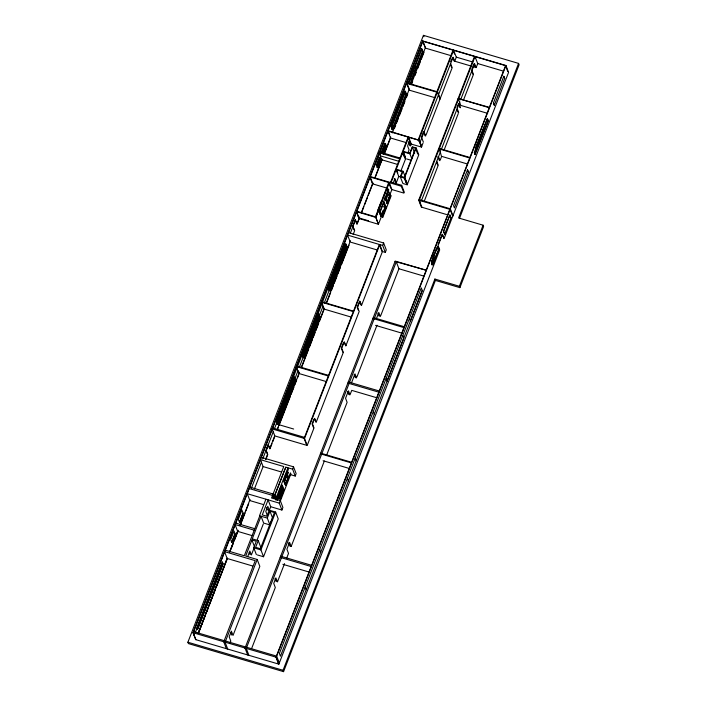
<?xml version="1.0" encoding="UTF-8"?>
<svg xmlns="http://www.w3.org/2000/svg" width="707" height="707" viewBox="0 0 707 707"><rect width="100%" height="100%" fill="white"/><g stroke="black" fill="none" stroke-linecap="round" stroke-linejoin="round"><path stroke-width="1.06" d="M408.505 83.514L414.187 67.218L414.762 67.395L415.822 70.152L414.187 67.218L407.992 83.179L408.566 83.346M410.272 84.239L415.239 69.984L410.935 81.066M385.465 143.548L386.393 145.96L383.3 154.144L382.337 151.616L385.465 143.548L384.661 143.309L381.524 151.378L382.169 153.065M205.534 614.896L198.738 632.394L219.904 576.753M198.711 632.376L227.23 558.221M229.607 552.043L237.932 530.418M239.912 525.266L243.871 514.97M378.086 167.771L381.038 160.091L380.083 157.599L379.235 157.352L376.274 164.987L377.238 167.515L378.086 167.771L377.123 165.235L380.083 157.599M402.31 171.571L400.286 176.838L402.928 183.511L407.214 184.774L404.501 178.014L416.14 147.94L412.287 146.8L409.777 153.286M397.811 173.021L396.247 169.256L403.008 171.253L401.037 176.379L404.749 177.466L407.409 184.262M411.783 158.721L409.91 153.799L412.42 147.321L415.592 148.258L404.13 177.908L407.152 184.836L404.749 177.466M391.351 126.191L404.855 91.203L405.465 91.389L406.516 94.199L392.73 129.735L392.12 129.549L391.051 126.765L404.855 91.203L405.924 93.987L392.12 129.549L391.351 126.191L391.961 126.376L392.73 129.735M391.961 126.376L405.465 91.389M239.479 522.34L243.075 513.061L241.909 510.021L238.312 519.292L239.479 522.34L243.075 513.061M381.63 214.407L380.861 216.377L378.89 210.88L380.428 211.331L378.634 210.2L381.188 217.111L378.413 224.269L375.85 217.394L356.452 211.614L358.926 218.463L378.413 224.269L375.832 217.385L382.284 200.779M407.541 183.838L418.783 154.771L416.14 147.94M435.406 280.423L459.904 287.643L459.373 286.273L434.885 279.053L435.406 280.423L283.569 671.65L188.424 643.6L187.894 642.23L423.431 35.35L518.576 63.4L519.106 64.77L459.506 218.322M397.087 164.289L381.727 159.764L379.102 152.765L379.42 151.943L399.897 157.979M247.662 654.947L195.645 639.614L193.002 632.694L422.662 40.944L505.938 65.495L508.572 72.397L444.456 237.596M251.798 535.526L237.649 531.355L235.042 524.532L235.617 523.047L254.82 528.712M274.829 435.927L272.151 428.928L272.531 427.938L304.478 437.359M195.91 639.694L193.276 632.792L422.892 41.236L453.028 50.126L454.557 54.077M297.126 367.525L276.207 421.416L277.268 424.2L293.661 429.034M297.506 366.544L322.083 303.285M322.48 302.26L345.131 243.942L346.094 244.224L347.102 246.858L330.054 290.833L329.091 290.542L328.066 287.873L329.029 288.156L330.054 290.833M414.815 65.61L416.45 68.535L414.815 65.61L421.319 48.827L421.902 49.004L422.954 51.761L410.343 84.266M222.413 562.03L196.846 627.904L197.483 629.575L223.12 563.877L222.413 562.03L195.477 632.199M354.419 230.509L352.766 226.169L355.259 219.736L357.097 224.119M265.54 459.515L267.511 454.451L265.991 450.474L268.209 444.765L269.986 448.821L271.983 443.678M277.056 421.584L294.315 377.149L293.485 376.902L294.545 379.686L295.367 379.906L278.098 424.439L277.056 421.584L276.216 421.337L277.268 424.2L297.939 370.875M302.994 355.108L318.937 314.067L318 313.784L319.034 316.506L319.971 316.763L304.045 357.839L303.1 357.565L302.057 354.826L302.994 355.108L304.045 357.839M251.392 488.122L261.44 462.228M262.739 458.878L273.335 431.57M274.51 428.539L276.87 422.468M329.029 288.156L346.094 244.224M350.318 233.222L355.524 219.815M408.575 83.346L421.902 49.004M265.885 459.382L267.776 454.53L266.256 450.553L268.474 444.844M197.483 629.575L223.05 563.7M299.308 367.34L323.108 305.972M324.301 302.888L346.147 246.593L345.131 243.942M231.702 542.322L235.06 533.679L234.035 531.001L230.676 539.644L231.702 542.322L235.069 533.705M415.866 68.367L422.379 51.593L421.319 48.827M358.926 218.463L356.611 211.199L375.417 216.81M381.727 159.764L382.027 158.995M197.987 633.578L227.141 558.468L224.517 551.61L255.236 560.66L223.748 641.815L226.355 648.655M229.713 551.84L238.073 530.285M240.071 525.151L250.031 499.487M274.855 435.521L269.721 448.742L268.209 444.765M277.224 429.414L298.54 374.498M299.167 372.872L298.946 373.508L296.295 366.562L328.322 375.991M301.164 367.728L324.106 308.606L323.444 306.856M326.501 302.446L350.433 240.787M357.309 223.041L359.695 216.89M361.286 212.798L372.819 183.086M374.798 177.961L381.957 159.517M384.343 153.375L390.706 136.981M392.297 132.881L409 89.851M410.988 84.734L425.296 47.846L422.662 40.944M357.495 223.094L359.492 217.968M361.878 211.817L363.866 206.691M364.662 204.641L367.446 197.465M368.241 195.415L373.013 183.113M375.399 176.962L382.169 159.535M384.555 153.384L390.52 138.006L388.002 131.14L408.133 137.043L410.626 143.901M206.329 612.836L208.335 607.684M209.131 605.625L211.932 598.414M212.727 596.355L215.122 590.177M216.324 587.093L227.513 558.256M231.109 548.994L233.504 542.808M234.706 539.724L237.905 531.487M240.3 525.31L245.099 512.955M245.895 510.887L248.696 503.684M254.414 488.944L263.092 466.576L260.459 459.674L283.763 466.549L271.559 497.993L280.272 500.565L282.906 507.467L281.907 510.03L270.719 506.733L268.103 499.876L262.27 514.89L266.875 516.251L269.234 510.171L275.624 512.054L278.231 518.894L263.543 556.754L257.401 554.942M272.787 441.619L274.776 436.475M277.577 429.273L278.372 427.214M279.168 425.154L290.347 396.353M291.151 394.294L293.944 387.091M294.739 385.032L296.737 379.889M297.541 377.83L299.538 372.686M301.933 366.518L308.72 349.028M309.516 346.969L312.308 339.767M313.113 337.707L315.11 332.564M315.905 330.505L318.698 323.311M319.502 321.252L324.292 308.906M326.687 302.729L330.682 292.442M331.477 290.391L333.474 285.239M334.27 283.189L337.062 275.986M337.866 273.927L340.261 267.759M341.454 264.665L349.046 245.126M353.138 234.574L354.684 230.588L352.766 226.169M394.515 128.267L395.717 125.174M396.512 123.115L398.509 117.972M399.314 115.913L402.106 108.701M402.91 106.642L404.908 101.499M406.498 97.38L407.7 94.287M411.483 84.548L412.658 81.517M415.009 75.446L416.193 72.414M417.757 68.376L420.506 61.297M421.292 59.282L424.032 52.203M375.258 217.217L388.735 182.494L369.849 176.927L372.492 183.829L387.047 188.124M265.903 499.222L259.487 515.774L267.299 518.081L269.915 524.921L263.658 523.074L261.042 516.234L252.258 538.867L258.232 540.625L260.848 547.465M383.247 197.368L386.163 189.874M259.787 515.863L244.304 555.773L225.1 550.117M375.832 217.385L389.31 182.662L401.329 186.206L403.962 193.108L391.89 189.547L389.31 182.662M408.133 137.043L390.511 182.521L370.026 176.485L372.66 183.378M256.376 554.642L253.76 547.801L256.296 541.262L251.931 539.98L245.674 556.091L257.207 559.493L259.831 566.36L233.027 635.434L231.375 631.121L229.165 636.804L230.809 641.099L230.031 643.087M380.163 210.651L388.47 189.255L386.941 188.796M408.69 137.202L411.315 144.104L421.611 147.118L418.898 140.198L408.69 137.202L391.21 182.238L390.653 182.079M380.428 211.331L384.078 201.91L386.119 207.222L382.416 216.757L382.717 217.57L391.051 196.113L390.741 195.3L389.212 194.849L389.522 195.662M390.741 195.3L387.471 203.731L385.412 198.481L388.726 189.936L388.47 189.255M247.697 556.55L249.845 551.018L251.365 555.004L254.14 547.837M385.845 200.355L387.993 194.814L387.259 192.843M393.004 183.546L394.851 178.8L394.232 178.624L395.717 182.512L396.327 182.698L398.766 176.423L396.061 169.724L402.822 171.721M409.919 145.739L408.505 141.86L409.114 142.036L407.594 145.951L409.079 149.84L408.001 152.615M381.833 213.532L383 210.509M389.911 194.646L391.89 189.547M383.592 203.298L385.076 207.231L381.762 215.759L379.906 210.792M387.949 190.404L389.778 195.344L386.915 202.723L385.032 197.898M383.618 202.555L385.315 206.983L381.612 216.519L379.624 211.093M386.72 203.51L389.99 195.079L388.311 190.607M257.268 539.538L263.251 524.099M290.338 474.609L295.261 476.058L292.627 469.156L285.778 467.186L274.537 496.014L276.03 499.955L274.537 496.014L248.988 488.475M400.896 170.926L405.482 159.11L402.477 153.198M411.315 144.104L410.599 145.934L409.114 142.036M270.719 506.733L269.323 510.33L267.794 506.327L265.805 511.461L267.326 515.447M258.232 540.625L255.634 547.324L260.397 548.729M267.299 518.081L269.968 511.214L274.44 512.531L260.105 549.383M278.894 492.134L280.776 487.264M277.542 500.052L278.258 498.214L277.542 496.341M279.848 494.105L281.846 488.961M285.018 480.795L285.796 478.78M287.281 474.963L288.332 472.258M453.028 50.126L418.208 139.836L419.87 142.779L453.107 57.152L454.734 61.217L471.277 66.096M439.966 99.166L437.421 91.804L406.764 82.807M278.258 498.214L279.627 498.621L283.224 489.368L281.81 485.665M418.756 139.995L453.576 50.285L474.477 56.445L475.201 58.381M418.898 140.198L388.152 130.751L389.734 134.622M269.915 524.921L272.584 518.054L269.968 511.214M401.329 186.206L401.673 185.314L390.679 182.079M285.805 484.401L288.536 477.349L287.007 472.859M279.76 500.538L284.002 489.598L282.243 484.967L277.153 497.887L274.996 497.251L274.502 495.846L285.778 467.186M285.407 485.409L290.489 472.895L290.877 473.92L280.564 500.485M350.239 242.033L347.597 235.104L379.376 244.472L304.116 438.384L306.767 445.348M257.207 559.493L225.109 642.212L227.716 649.053M263.543 556.754L260.927 549.913L275.624 512.054M281.907 510.03L279.274 503.137L280.272 500.565M421.566 136.707L423.52 131.688L425.093 135.824L425.685 135.991L424.112 131.864M450.668 61.748L451.773 58.884M292.627 469.156L293.538 466.823L261.369 457.341M314.642 419.198L316.188 422.282L314.686 418.341L312.494 423.988L314.005 427.938L307.192 445.472L304.531 438.508L379.792 244.595L382.664 245.444L385.315 252.372L382.434 251.524L379.792 244.595M342.895 352.263L341.322 348.136L343.505 342.515M358.369 310.311L357.194 307.227L359.174 302.136M313.581 427.815L312.07 423.864L313.899 419.154M316.586 421.257L343.319 352.386L341.737 348.259L344.291 341.702L345.856 345.811L344.256 342.603M345.856 345.811L359.183 311.46L357.618 307.351L359.987 301.244L361.551 305.344L382.434 251.524M382.664 245.444L383.627 242.969L348.56 232.63M421.858 146.022L422.998 143.088M426.082 134.975L452.188 67.695L450.615 63.559M454.734 61.217L456.315 57.134L453.576 50.285M295.261 476.058L295.871 474.494M385.315 252.372L386.269 249.898L383.627 242.969M446.559 214.521L421.31 207.08L418.703 200.169L474.477 56.445M247.697 655.053L245.02 648.027L395.195 261.086L426.135 270.207L395.045 261.466M487.671 113.376L460.796 105.414L458.224 98.538L489.385 107.331M466.814 163.812L441.451 156.3L439.277 148.417L469.916 157.493M421.911 207.257L419.269 200.32L474.989 56.622L505.567 65.636L507.767 71.54M248.952 655.416L246.266 648.39L396.291 261.837L398.934 268.757L380.764 315.569M456.969 107.464L458.065 104.627M471.755 69.374L473.637 64.514M421.443 200.726L440.496 151.651M441.292 149.601L459.824 101.835M460.611 99.811L474.618 63.718L476.156 67.616L475.449 67.404L474.017 63.542M351.547 382.752L355.002 373.844L356.558 377.9L355.312 377.538L354.145 374.489M376.628 318.115L378.811 312.494L380.375 316.586M424.112 201.592L438.243 165.191L436.749 161.293M440.381 159.641L441.575 156.565M443.969 150.414L458.295 113.5M463.659 99.652L473.46 74.403L471.976 70.523M476.156 67.616L477.738 63.559L474.989 56.622M356.947 376.893L376.999 325.22M251.745 648.213L275.306 587.499L273.742 583.39L275.88 577.866L277.436 581.932L284.55 563.603M286.529 558.503L288.509 553.413L286.909 549.242L289.587 542.349L291.169 546.493L289.923 546.122L288.659 542.808M291.169 546.493L324.336 461.026M326.74 454.848L347.119 402.336L345.564 398.271L348.463 390.803L350 394.833L348.754 394.471L347.597 391.439M350.354 393.94L351.733 390.37L376.301 397.608M278.602 664.059L275.995 657.165L505.567 65.636M505.938 65.495L276.225 657.245L278.912 664.156L248.908 655.318M431.482 261.74L436.192 249.598M438.163 244.525L442.14 234.282L444.058 238.613L442.441 234.37L438.066 245.638L439.692 249.889L278.867 664.147M467.495 169.83L453.576 205.702L454.433 207.946L468.361 172.066L467.504 169.821L468.361 172.066M493.415 103.036L503.844 76.17L504.701 78.424L494.281 105.29L493.415 103.036L494.299 105.228M475.298 148.196L487.397 118.564L488.254 120.809L475.166 154.533L474.565 154.356L484.472 128.807M434.832 256.853L431.738 264.833L438.508 250.163L437.377 247.194L435.114 252.09M387.144 380.932L403.785 338.052L402.796 335.472M422.247 290.427L280.432 656.229L279.38 653.48L421.275 287.873L422.247 290.427L410.387 320.978L409.415 318.433M444.659 234.123L451.004 217.774L449.908 214.901L443.563 231.251L444.659 234.123L443.563 231.251L449.873 215.016L451.004 217.774M283.569 671.65L283.047 670.28L434.885 279.053M518.576 63.4L458.587 217.977L483.084 225.197L483.606 226.567L459.904 287.643M459.373 286.273L483.084 225.197M278.965 495.501L281.227 489.677L280.511 487.786M284.488 481.29L286.052 477.278L285.345 475.44M281.156 486.292L282.606 490.084L279.954 496.88L278.514 493.106M288.005 477.852L285.663 483.871L284.267 480.203L286.6 474.176L288.005 477.852L286.052 477.278M377.83 210.182L381.153 201.698M277.153 497.887L276.658 496.473L287.935 467.822L288.429 469.236L283.852 480.866L285.61 485.462M284.046 479.806L286.415 473.805M474.565 154.356L488.254 120.809L487.344 118.696L474.247 152.438L475.166 154.533M432.861 256.977L434.213 254.043M437.235 92.281L406.569 83.293L409.3 90.169L434.672 97.61M405.385 142.363L390.52 138.006M450.518 55.508L425.605 48.164L422.892 41.236M456.315 57.134L472.859 62.013M477.738 63.559L502.898 70.974M422.379 51.593L422.954 51.761M473.345 66.705L475.413 67.315M406.516 94.199L405.906 94.022L404.855 91.203M386.393 145.96L385.58 145.722L382.876 152.889L385.624 145.836L384.661 143.309M403.202 151.342L410.078 153.366M409.91 153.799L403.034 151.775L405.659 158.66L402.645 152.774M381.524 151.378L382.337 151.616M406.64 158.951L410.573 160.109M379.102 152.765L399.588 158.801M380.269 155.814L398.695 161.249M381.038 160.091L380.189 159.844L379.235 157.352M376.274 164.987L377.123 165.235M398.766 176.423L404.51 178.084M419.498 199.71L450.306 208.795L452.957 215.732M418.703 200.169L450.076 209.405L452.719 216.342M351.299 242.351L376.716 249.836M346.138 246.566L347.102 246.858M398.934 268.757L423.493 275.995M353.509 311.151L321.473 301.703L322.763 305.079M353.341 311.575L321.305 302.136L323.939 309.039L350.813 316.975M373.261 317.576L404.21 326.705L403.865 327.588L372.916 318.468M375.567 325.388L402.363 333.289M296.525 365.943L328.561 375.382M348.295 381.913L379.226 390.998L378.775 392.164L347.844 383.079M299.98 373.817L325.812 381.435M272.151 428.928L304.531 438.508M275.854 436.228L305.733 445.039M320.713 453.178L351.582 462.272L351.335 462.908L320.465 453.806M323.117 460.743L348.834 468.326M263.092 466.576L281.386 471.967M283.224 489.368L284.002 489.598M281.227 489.677L282.606 490.084M249.544 487.052L275.085 494.582M274.502 495.846L276.658 496.473M279.274 503.137L247.256 493.698L249.889 500.591L263.349 504.559M268.598 510.118L267.131 509.685L266.362 507.679M235.042 524.532L254.246 530.197M253.76 547.801L260.927 549.913M280.67 556.197L311.61 565.317L311.151 566.51L280.211 557.381M282.844 564.292L309.657 572.202M227.141 558.477L252.567 565.971M193.709 631.678L276.667 656.131L279.3 663.033M193.002 632.694L275.995 657.165M245.02 648.027L246.266 648.39M187.894 642.23L283.047 670.28M458.224 98.538L489.235 107.72M439.082 148.921L469.722 157.997M387.975 189.715L388.726 189.936M387.993 194.814L389.778 195.344M384.661 198.26L385.412 198.481M385.315 206.983L386.119 207.222M383 206.612L385.076 207.231M379.173 211.658L379.898 211.87M380.887 216.307L382.416 216.757M359.112 217.995L368.515 220.796M503.773 76.365L504.701 78.424M403.008 171.253L404.961 175.955M419.048 139.809L421.814 146.596M437.421 91.804L440.187 98.591M407.152 83.779L409.521 89.595M419.224 200.32L420.426 203.36M273.715 498.391L272.557 495.43L273.68 498.382M452.834 57.806L454.124 61.12M412.42 147.321L414.691 153.172M403.573 152.314L405.465 157.201M471.746 71.31L472.85 74.217M450.659 65.044L451.605 67.519M457.208 108.586L458.693 112.475M456.969 109.382L458.083 112.298M423.431 35.35L423.953 36.72M436.519 162.089L437.633 165.014M421.77 137.892L423.378 142.107M420.197 143.627L421.478 147.003M438.093 246.398L439.065 248.952M401.673 185.314L404.307 192.216M394.851 178.8L396.327 182.698M379.809 152.959L380.587 154.992M379.376 244.472L382.01 251.4M355.259 219.736L356.911 224.066M377.953 313.148L379.12 316.215M359.563 301.12L361.127 305.221M386.155 378.351L387.153 380.958M373.269 411.554L374.268 414.169M318.937 314.067L319.971 316.763M355.144 458.251L356.151 460.902M347.349 478.347L348.365 480.999M298.504 371.14L299.185 372.907M294.315 377.149L295.367 379.906M293.538 466.823L296.171 473.717M319.697 549.604L320.722 552.3M287.245 471.074L287.996 473.045M284.011 481.723L285.062 484.489M278.196 494.873L279.627 498.621M275.836 496.553L277.338 500.494M305.15 587.066L306.193 589.779M275.023 578.52L276.19 581.569M251.931 539.98L254.538 546.82M249.262 552.618L250.022 554.606M230.676 632.447L231.666 635.036M415.592 148.258L417.722 154.064M193.311 632.783L194.248 635.354M388.735 182.494L390.856 188.371M439.568 149.345L440.161 151.192M380.189 159.844L377.238 167.515L380.198 159.888M293.75 376.981L276.481 421.416L277.533 424.271L294.801 379.739L293.75 376.981M437.368 247.211L431.57 262.147L432.702 265.116L438.508 250.163L437.368 247.211M459.046 103.858L458.436 103.673L459.921 107.552L460.522 107.729L459.046 103.858M438.499 156.777L437.898 156.6L439.383 160.489L439.984 160.666L438.499 156.777"/></g></svg>
